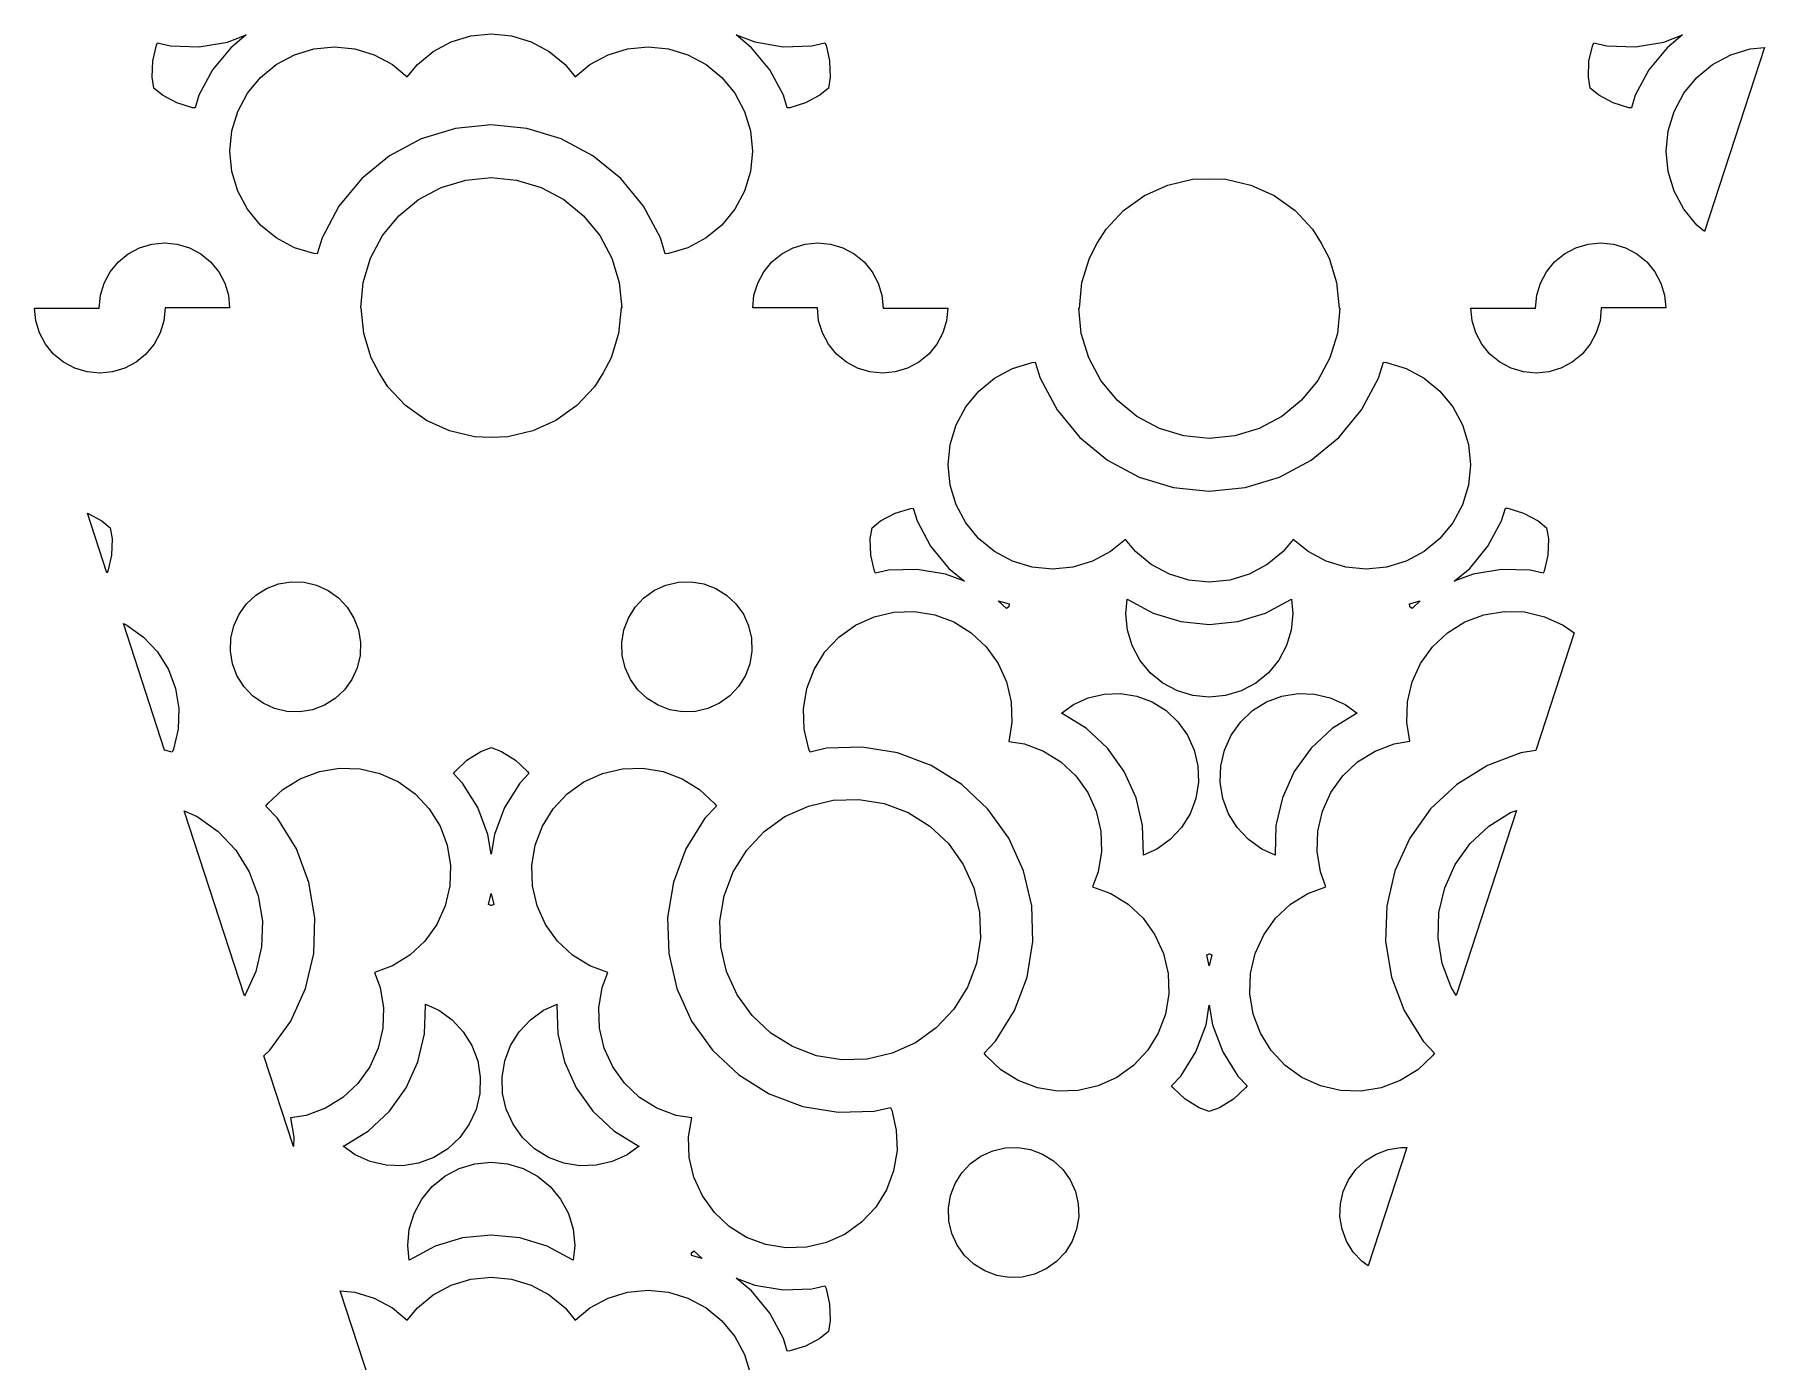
# Model space of a CAD drawing. Header units: metres. Extents: x 20 to 1108, y 20 to 485.
# Drawn here: x 73.42 to 119.19, y 332.31 to 367.44 of the extents above; entities that cross this region are included whole.
import ezdxf

# ---------------------------------------------------------------- set-up
doc = ezdxf.new("R2010")
doc.units = ezdxf.units.M

msp = doc.modelspace()

# ---------------------------------------------------------------- linework, layer by layer
for p, q in [((76.5439, 366.738), (76.6426, 367.158)), ((76.6426, 367.158), (76.6699, 367.221)), ((76.6699, 367.221), (77.0137, 367.141)), ((77.0137, 367.141), (77.7734, 367.115)), ((77.7734, 367.115), (78.5225, 367.239)), ((78.6094, 367.089), (78.1279, 366.501)), ((78.5225, 367.239), (79.0205, 367.427)), ((79.0205, 367.427), (78.6094, 367.089)), ((80.2939, 366.901), (80.8115, 367.057)), ((80.8115, 367.057), (81.3506, 367.111)), ((81.3506, 367.111), (81.8896, 367.058)), ((81.8896, 367.058), (82.4082, 366.901)), ((83.9658, 366.99), (84.4434, 367.245)), ((84.4434, 367.245), (84.9609, 367.402)), ((84.9609, 367.402), (85.5, 367.455)), ((85.5, 367.455), (86.0391, 367.402)), ((86.0391, 367.402), (86.5566, 367.245)), ((86.5566, 367.245), (87.0352, 366.99)), ((88.5918, 366.901), (89.1104, 367.057)), ((89.1104, 367.057), (89.6494, 367.111)), ((89.6494, 367.111), (90.1895, 367.058)), ((90.1895, 367.058), (90.7061, 366.901)), ((92.3916, 367.089), (91.9785, 367.428)), ((91.9785, 367.428), (92.4775, 367.24)), ((92.873, 366.501), (92.3916, 367.089)), ((92.4775, 367.24), (93.2275, 367.115)), ((93.2275, 367.115), (93.9873, 367.141)), ((93.9873, 367.141), (94.3301, 367.221)), ((94.3301, 367.221), (94.3584, 367.158)), ((94.3584, 367.158), (94.4551, 366.739)), ((114.544, 366.738), (114.643, 367.158)), ((114.643, 367.158), (114.67, 367.221)), ((114.67, 367.221), (115.014, 367.141)), ((115.014, 367.141), (115.773, 367.115)), ((115.773, 367.115), (116.522, 367.239)), ((116.609, 367.089), (116.128, 366.501)), ((116.522, 367.239), (117.021, 367.427)), ((117.021, 367.427), (116.609, 367.089)), ((119.186, 367.094), (117.604, 362.226)), ((118.294, 366.901), (118.812, 367.057)), ((118.812, 367.057), (119.186, 367.094)), ((76.5303, 366.305), (76.5439, 366.738)), ((79.3975, 366.302), (79.8154, 366.645)), ((79.8154, 366.645), (80.2939, 366.901)), ((82.4082, 366.901), (82.8857, 366.645)), ((82.8857, 366.645), (83.2803, 366.321)), ((83.2803, 366.321), (83.5469, 366.647)), ((83.5469, 366.647), (83.9658, 366.99)), ((87.0352, 366.99), (87.4541, 366.647)), ((87.4541, 366.647), (87.7207, 366.321)), ((87.7207, 366.321), (88.1143, 366.645)), ((88.1143, 366.645), (88.5918, 366.901)), ((90.7061, 366.901), (91.1855, 366.645)), ((91.1855, 366.645), (91.6035, 366.301)), ((94.4551, 366.739), (94.4707, 366.305)), ((114.53, 366.305), (114.544, 366.738)), ((117.397, 366.302), (117.815, 366.645)), ((117.815, 366.645), (118.294, 366.901)), ((76.5771, 366.017), (76.5303, 366.305)), ((78.1279, 366.501), (77.7695, 365.831)), ((79.0547, 365.884), (79.3975, 366.302)), ((91.6035, 366.301), (91.9463, 365.883)), ((93.2305, 365.831), (92.873, 366.501)), ((94.4707, 366.305), (94.4229, 366.017)), ((114.577, 366.017), (114.53, 366.305)), ((116.128, 366.501), (115.77, 365.831)), ((117.055, 365.884), (117.397, 366.302)), ((76.8027, 365.831), (76.5771, 366.017)), ((77.1865, 365.626), (76.8027, 365.831)), ((77.7695, 365.831), (77.667, 365.494)), ((78.7979, 365.404), (79.0547, 365.884)), ((91.9463, 365.883), (92.2021, 365.404)), ((93.334, 365.494), (93.2305, 365.831)), ((94.1973, 365.831), (93.8145, 365.626)), ((94.4229, 366.017), (94.1973, 365.831)), ((114.803, 365.831), (114.577, 366.017)), ((115.187, 365.626), (114.803, 365.831)), ((115.77, 365.831), (115.667, 365.494)), ((116.798, 365.404), (117.055, 365.884)), ((77.5996, 365.5), (77.1865, 365.626)), ((77.667, 365.494), (77.5996, 365.5)), ((78.6406, 364.888), (78.7979, 365.404)), ((92.2021, 365.404), (92.3584, 364.888)), ((93.4004, 365.501), (93.334, 365.494)), ((93.8145, 365.626), (93.4004, 365.501)), ((115.6, 365.5), (115.187, 365.626)), ((115.667, 365.494), (115.6, 365.5)), ((116.641, 364.888), (116.798, 365.404)), ((78.5889, 364.349), (78.6406, 364.888)), ((84.5557, 364.949), (83.6455, 364.675)), ((85.5, 365.043), (84.5557, 364.949)), ((86.4443, 364.949), (85.5, 365.043)), ((87.3545, 364.675), (86.4443, 364.949)), ((92.3584, 364.888), (92.4121, 364.348)), ((116.589, 364.349), (116.641, 364.888)), ((78.6416, 363.809), (78.5889, 364.349)), ((83.6455, 364.675), (82.8086, 364.227)), ((88.1924, 364.227), (87.3545, 364.675)), ((92.4121, 364.348), (92.3594, 363.809)), ((116.642, 363.809), (116.589, 364.349)), ((82.8086, 364.227), (82.0742, 363.624)), ((88.9258, 363.624), (88.1924, 364.227)), ((78.7979, 363.29), (78.6416, 363.809)), ((82.0742, 363.624), (81.4727, 362.891)), ((83.5811, 363.069), (84.1787, 363.39)), ((84.1787, 363.39), (84.8271, 363.585)), ((84.8271, 363.585), (85.5, 363.652)), ((85.5, 363.652), (86.1738, 363.585)), ((86.1738, 363.585), (86.8213, 363.39)), ((86.8213, 363.39), (87.4189, 363.069)), ((89.5283, 362.891), (88.9258, 363.624)), ((92.3594, 363.809), (92.2021, 363.29)), ((102.785, 363.176), (103.399, 363.453)), ((103.399, 363.453), (104.058, 363.607)), ((104.058, 363.607), (104.5, 363.621)), ((104.5, 363.621), (104.941, 363.608)), ((104.941, 363.608), (105.6, 363.453)), ((105.6, 363.453), (106.215, 363.176)), ((116.798, 363.29), (116.642, 363.809)), ((79.0537, 362.814), (78.7979, 363.29)), ((83.0586, 362.642), (83.5811, 363.069)), ((87.4189, 363.069), (87.9424, 362.641)), ((92.2021, 363.29), (91.9463, 362.814)), ((102.231, 362.779), (102.785, 363.176)), ((106.215, 363.176), (106.769, 362.778)), ((117.054, 362.814), (116.798, 363.29)), ((79.3975, 362.395), (79.0537, 362.814)), ((81.4727, 362.891), (81.0244, 362.053)), ((82.6289, 362.117), (83.0586, 362.642)), ((87.9424, 362.641), (88.3721, 362.116)), ((89.9766, 362.053), (89.5283, 362.891)), ((91.9463, 362.814), (91.6035, 362.395)), ((101.769, 362.285), (102.231, 362.779)), ((106.769, 362.778), (107.231, 362.284)), ((117.397, 362.395), (117.054, 362.814)), ((79.8154, 362.052), (79.3975, 362.395)), ((80.2939, 361.795), (79.8154, 362.052)), ((81.0244, 362.053), (80.8965, 361.63)), ((82.3096, 361.52), (82.6289, 362.117)), ((88.3721, 362.116), (88.6914, 361.52)), ((90.1035, 361.63), (89.9766, 362.053)), ((91.1855, 362.052), (90.7061, 361.795)), ((91.6035, 362.395), (91.1855, 362.052)), ((101.537, 361.913), (101.769, 362.285)), ((107.231, 362.284), (107.462, 361.913)), ((117.604, 362.226), (117.397, 362.395)), ((75.6357, 361.418), (75.8965, 361.633)), ((75.8965, 361.633), (76.1963, 361.791)), ((76.1963, 361.791), (76.5186, 361.89)), ((76.5186, 361.89), (76.8555, 361.922)), ((76.8555, 361.922), (77.1924, 361.891)), ((77.1924, 361.891), (77.5146, 361.791)), ((77.5146, 361.791), (77.8145, 361.633)), ((77.8145, 361.633), (78.0762, 361.417)), ((80.8115, 361.639), (80.2939, 361.795)), ((80.8965, 361.63), (80.8115, 361.639)), ((90.1895, 361.639), (90.1035, 361.63)), ((90.7061, 361.795), (90.1895, 361.639)), ((92.9258, 361.418), (93.1865, 361.633)), ((93.1865, 361.633), (93.4854, 361.791)), ((93.4854, 361.791), (93.8086, 361.89)), ((93.8086, 361.89), (94.1455, 361.922)), ((94.1455, 361.922), (94.4814, 361.891)), ((94.4814, 361.891), (94.8047, 361.791)), ((94.8047, 361.791), (95.1035, 361.633)), ((95.1035, 361.633), (95.3643, 361.417)), ((101.327, 361.52), (101.537, 361.913)), ((107.462, 361.913), (107.673, 361.52)), ((113.636, 361.418), (113.896, 361.633)), ((113.896, 361.633), (114.196, 361.791)), ((114.196, 361.791), (114.519, 361.89)), ((114.519, 361.89), (114.855, 361.922)), ((114.855, 361.922), (115.192, 361.891)), ((115.192, 361.891), (115.515, 361.791)), ((115.515, 361.791), (115.814, 361.633)), ((115.814, 361.633), (116.076, 361.417)), ((75.2617, 360.858), (75.4209, 361.157)), ((75.4209, 361.157), (75.6357, 361.418)), ((78.0762, 361.417), (78.29, 361.156)), ((78.29, 361.156), (78.4502, 360.858)), ((82.1123, 360.872), (82.3096, 361.52)), ((88.6914, 361.52), (88.8877, 360.872)), ((92.5508, 360.858), (92.7109, 361.157)), ((92.7109, 361.157), (92.9258, 361.418)), ((95.3643, 361.417), (95.5791, 361.156)), ((95.5791, 361.156), (95.7383, 360.858)), ((101.131, 360.872), (101.327, 361.52)), ((107.673, 361.52), (107.869, 360.872)), ((113.262, 360.858), (113.421, 361.157)), ((113.421, 361.157), (113.636, 361.418)), ((116.076, 361.417), (116.29, 361.156)), ((116.29, 361.156), (116.45, 360.858)), ((75.1631, 360.534), (75.2617, 360.858)), ((78.4502, 360.858), (78.5469, 360.534)), ((82.0469, 360.201), (82.1123, 360.872)), ((88.8877, 360.872), (88.9541, 360.201)), ((92.4531, 360.534), (92.5508, 360.858)), ((95.7383, 360.858), (95.8359, 360.534)), ((101.063, 360.194), (101.131, 360.872)), ((107.869, 360.872), (107.937, 360.194)), ((113.163, 360.534), (113.262, 360.858)), ((116.45, 360.858), (116.547, 360.534)), ((73.4531, 359.861), (73.4199, 360.194)), ((73.4199, 360.194), (75.1299, 360.194)), ((75.1299, 360.194), (75.1631, 360.534)), ((76.8701, 360.201), (76.8369, 359.861)), ((78.5801, 360.201), (76.8701, 360.201)), ((78.5469, 360.534), (78.5801, 360.201)), ((82.0635, 360.201), (82.0469, 360.201)), ((82.1309, 359.524), (82.0635, 360.201)), ((88.9365, 360.201), (88.8691, 359.524)), ((88.9541, 360.201), (88.9365, 360.201)), ((92.4199, 360.201), (92.4531, 360.534)), ((94.1299, 360.201), (92.4199, 360.201)), ((94.1641, 359.861), (94.1299, 360.201)), ((95.8359, 360.534), (95.8701, 360.194)), ((95.8701, 360.194), (97.5801, 360.194)), ((97.5801, 360.194), (97.5469, 359.861)), ((101.112, 359.524), (101.046, 360.194)), ((101.046, 360.194), (101.063, 360.194)), ((107.953, 360.194), (107.888, 359.524)), ((107.937, 360.194), (107.953, 360.194)), ((111.453, 359.861), (111.42, 360.194)), ((111.42, 360.194), (113.13, 360.194)), ((113.13, 360.194), (113.163, 360.534)), ((114.87, 360.201), (114.837, 359.861)), ((116.58, 360.201), (114.87, 360.201)), ((116.547, 360.534), (116.58, 360.201)), ((73.5498, 359.538), (73.4531, 359.861)), ((76.8369, 359.861), (76.7383, 359.538)), ((94.2617, 359.538), (94.1641, 359.861)), ((97.5469, 359.861), (97.4492, 359.538)), ((111.55, 359.538), (111.453, 359.861)), ((114.837, 359.861), (114.738, 359.538)), ((73.71, 359.239), (73.5498, 359.538)), ((76.7383, 359.538), (76.5791, 359.239)), ((82.3271, 358.876), (82.1309, 359.524)), ((88.8691, 359.524), (88.6729, 358.876)), ((94.4209, 359.239), (94.2617, 359.538)), ((97.4492, 359.538), (97.29, 359.239)), ((101.309, 358.876), (101.112, 359.524)), ((107.888, 359.524), (107.69, 358.876)), ((111.71, 359.239), (111.55, 359.538)), ((114.738, 359.538), (114.579, 359.239)), ((73.9238, 358.979), (73.71, 359.239)), ((74.1855, 358.764), (73.9238, 358.979)), ((76.3643, 358.979), (76.1035, 358.764)), ((76.5791, 359.239), (76.3643, 358.979)), ((82.5381, 358.483), (82.3271, 358.876)), ((88.6729, 358.876), (88.4629, 358.483)), ((94.6357, 358.979), (94.4209, 359.239)), ((94.8965, 358.764), (94.6357, 358.979)), ((97.0752, 358.979), (96.8135, 358.764)), ((97.29, 359.239), (97.0752, 358.979)), ((101.628, 358.279), (101.309, 358.876)), ((107.69, 358.876), (107.372, 358.279)), ((111.924, 358.979), (111.71, 359.239)), ((112.186, 358.764), (111.924, 358.979)), ((114.364, 358.979), (114.104, 358.764)), ((114.579, 359.239), (114.364, 358.979)), ((74.4854, 358.605), (74.1855, 358.764)), ((74.8076, 358.505), (74.4854, 358.605)), ((75.1445, 358.473), (74.8076, 358.505)), ((75.4814, 358.506), (75.1445, 358.473)), ((75.8037, 358.605), (75.4814, 358.506)), ((76.1035, 358.764), (75.8037, 358.605)), ((82.7686, 358.111), (82.5381, 358.483)), ((88.4629, 358.483), (88.2314, 358.111)), ((95.1953, 358.605), (94.8965, 358.764)), ((95.5186, 358.505), (95.1953, 358.605)), ((95.8545, 358.473), (95.5186, 358.505)), ((96.1914, 358.506), (95.8545, 358.473)), ((96.5146, 358.605), (96.1914, 358.506)), ((96.8135, 358.764), (96.5146, 358.605)), ((98.8145, 358.345), (99.2939, 358.601)), ((99.2939, 358.601), (99.8105, 358.758)), ((99.8105, 358.758), (99.8965, 358.766)), ((99.8965, 358.766), (100.023, 358.344)), ((108.976, 358.344), (109.104, 358.766)), ((109.104, 358.766), (109.188, 358.758)), ((109.188, 358.758), (109.706, 358.601)), ((109.706, 358.601), (110.185, 358.345)), ((112.485, 358.605), (112.186, 358.764)), ((112.808, 358.505), (112.485, 358.605)), ((113.145, 358.473), (112.808, 358.505)), ((113.481, 358.506), (113.145, 358.473)), ((113.804, 358.605), (113.481, 358.506)), ((114.104, 358.764), (113.804, 358.605)), ((83.2314, 357.617), (82.7686, 358.111)), ((88.2314, 358.111), (87.7686, 357.617)), ((98.0537, 357.583), (98.3975, 358.001)), ((98.3975, 358.001), (98.8145, 358.345)), ((100.023, 358.344), (100.472, 357.505)), ((102.058, 357.755), (101.628, 358.279)), ((107.372, 358.279), (106.942, 357.755)), ((108.527, 357.505), (108.976, 358.344)), ((110.185, 358.345), (110.603, 358)), ((110.603, 358), (110.946, 357.582)), ((83.7852, 357.221), (83.2314, 357.617)), ((87.7686, 357.617), (87.2148, 357.22)), ((97.7979, 357.106), (98.0537, 357.583)), ((100.472, 357.505), (101.074, 356.772)), ((102.581, 357.326), (102.058, 357.755)), ((106.942, 357.755), (106.419, 357.326)), ((107.926, 356.772), (108.527, 357.505)), ((110.946, 357.582), (111.202, 357.106)), ((84.4004, 356.943), (83.7852, 357.221)), ((87.2148, 357.22), (86.6006, 356.943)), ((97.6406, 356.587), (97.7979, 357.106)), ((103.179, 357.006), (102.581, 357.326)), ((103.826, 356.811), (103.179, 357.006)), ((105.821, 357.006), (105.173, 356.811)), ((106.419, 357.326), (105.821, 357.006)), ((111.202, 357.106), (111.358, 356.587)), ((85.0586, 356.788), (84.4004, 356.943)), ((85.5, 356.775), (85.0586, 356.788)), ((85.9424, 356.789), (85.5, 356.775)), ((86.6006, 356.943), (85.9424, 356.789)), ((97.5879, 356.049), (97.6406, 356.587)), ((101.074, 356.772), (101.808, 356.169)), ((104.5, 356.743), (103.826, 356.811)), ((105.173, 356.811), (104.5, 356.743)), ((107.191, 356.169), (107.926, 356.772)), ((111.358, 356.587), (111.411, 356.047)), ((101.808, 356.169), (102.646, 355.722)), ((106.354, 355.722), (107.191, 356.169)), ((97.6416, 355.509), (97.5879, 356.049)), ((102.646, 355.722), (103.556, 355.446)), ((105.444, 355.446), (106.354, 355.722)), ((111.411, 356.047), (111.359, 355.509)), ((97.7979, 354.991), (97.6416, 355.509)), ((103.556, 355.446), (104.5, 355.353)), ((104.5, 355.353), (105.444, 355.446)), ((111.359, 355.509), (111.202, 354.991)), ((74.8203, 354.767), (75.1973, 354.565)), ((75.334, 353.186), (74.8203, 354.767)), ((95.8027, 354.565), (96.1855, 354.77)), ((96.1855, 354.77), (96.5996, 354.895)), ((96.5996, 354.895), (96.666, 354.902)), ((96.666, 354.902), (96.7695, 354.565)), ((98.0537, 354.514), (97.7979, 354.991)), ((111.202, 354.991), (110.946, 354.514)), ((112.23, 354.565), (112.333, 354.902)), ((112.333, 354.902), (112.4, 354.896)), ((112.4, 354.896), (112.813, 354.77)), ((112.813, 354.77), (113.197, 354.565)), ((75.1973, 354.565), (75.4229, 354.379)), ((75.4229, 354.379), (75.4697, 354.092)), ((95.5293, 354.092), (95.5771, 354.379)), ((95.5771, 354.379), (95.8027, 354.565)), ((96.7695, 354.565), (97.127, 353.895)), ((98.3965, 354.096), (98.0537, 354.514)), ((110.946, 354.514), (110.603, 354.096)), ((111.872, 353.895), (112.23, 354.565)), ((113.197, 354.565), (113.423, 354.379)), ((113.423, 354.379), (113.47, 354.092)), ((75.4697, 354.092), (75.4561, 353.657)), ((95.5449, 353.656), (95.5293, 354.092)), ((97.127, 353.895), (97.6084, 353.307)), ((98.8145, 353.751), (98.3965, 354.096)), ((102.279, 354.074), (101.886, 353.751)), ((102.546, 353.749), (102.279, 354.074)), ((106.72, 354.074), (106.453, 353.749)), ((107.114, 353.751), (106.72, 354.074)), ((110.603, 354.096), (110.185, 353.751)), ((111.391, 353.307), (111.872, 353.895)), ((113.47, 354.092), (113.456, 353.657)), ((75.4561, 353.657), (75.3574, 353.237)), ((95.6416, 353.237), (95.5449, 353.656)), ((99.2939, 353.495), (98.8145, 353.751)), ((99.8105, 353.338), (99.2939, 353.495)), ((100.351, 353.285), (99.8105, 353.338)), ((100.89, 353.339), (100.351, 353.285)), ((101.408, 353.495), (100.89, 353.339)), ((101.886, 353.751), (101.408, 353.495)), ((102.965, 353.405), (102.546, 353.749)), ((103.443, 353.151), (102.965, 353.405)), ((106.034, 353.405), (105.557, 353.151)), ((106.453, 353.749), (106.034, 353.405)), ((107.592, 353.495), (107.114, 353.751)), ((108.11, 353.338), (107.592, 353.495)), ((108.649, 353.285), (108.11, 353.338)), ((109.188, 353.339), (108.649, 353.285)), ((109.706, 353.495), (109.188, 353.339)), ((110.185, 353.751), (109.706, 353.495)), ((113.456, 353.657), (113.357, 353.237)), ((75.3574, 353.237), (75.334, 353.186)), ((79.5586, 352.777), (79.875, 352.897)), ((79.875, 352.897), (80.208, 352.951)), ((80.208, 352.951), (80.5479, 352.941)), ((80.5479, 352.941), (80.876, 352.863)), ((80.876, 352.863), (81.1826, 352.725)), ((89.8184, 352.726), (90.124, 352.863)), ((90.124, 352.863), (90.4521, 352.941)), ((90.4521, 352.941), (90.792, 352.951)), ((90.792, 352.951), (91.125, 352.897)), ((91.125, 352.897), (91.4414, 352.777)), ((95.6699, 353.176), (95.6416, 353.237)), ((96.0127, 353.255), (95.6699, 353.176)), ((96.7725, 353.279), (96.0127, 353.255)), ((97.5225, 353.155), (96.7725, 353.279)), ((98.0215, 352.969), (97.5225, 353.155)), ((97.6084, 353.307), (98.0215, 352.969)), ((103.961, 352.992), (103.443, 353.151)), ((104.5, 352.941), (103.961, 352.992)), ((105.039, 352.993), (104.5, 352.941)), ((105.557, 353.151), (105.039, 352.993)), ((110.979, 352.97), (111.391, 353.307)), ((111.478, 353.156), (110.979, 352.97)), ((112.227, 353.28), (111.478, 353.156)), ((112.986, 353.255), (112.227, 353.28)), ((113.33, 353.176), (112.986, 353.255)), ((113.357, 353.237), (113.33, 353.176)), ((79.0254, 352.367), (79.2715, 352.599)), ((79.2715, 352.599), (79.5586, 352.777)), ((81.1826, 352.725), (81.46, 352.527)), ((81.46, 352.527), (81.6914, 352.279)), ((89.3096, 352.28), (89.541, 352.527)), ((89.541, 352.527), (89.8184, 352.726)), ((91.4414, 352.777), (91.7295, 352.598)), ((91.7295, 352.598), (91.9766, 352.366)), ((98.917, 352.451), (99.2031, 352.364)), ((99.1367, 352.246), (98.917, 352.451)), ((102.291, 352.107), (102.329, 352.493)), ((102.329, 352.493), (102.346, 352.48)), ((102.346, 352.48), (103.017, 352.12)), ((105.983, 352.12), (106.653, 352.48)), ((106.653, 352.48), (106.67, 352.493)), ((106.67, 352.493), (106.709, 352.106)), ((109.796, 352.364), (110.081, 352.45)), ((110.081, 352.45), (109.863, 352.246)), ((78.6885, 351.784), (78.8281, 352.094)), ((78.8281, 352.094), (79.0254, 352.367)), ((81.6914, 352.279), (81.8701, 351.992)), ((81.8701, 351.992), (81.9893, 351.676)), ((89.0107, 351.677), (89.1299, 351.992)), ((89.1299, 351.992), (89.3096, 352.28)), ((91.9766, 352.366), (92.1719, 352.093)), ((92.1719, 352.093), (92.3115, 351.784)), ((95.1377, 351.804), (95.6318, 352.027)), ((95.6318, 352.027), (96.1572, 352.15)), ((96.1572, 352.15), (96.7002, 352.168)), ((96.7002, 352.168), (97.2334, 352.079)), ((97.2334, 352.079), (97.7412, 351.89)), ((99.1943, 352.289), (99.1367, 352.246)), ((99.1973, 352.297), (99.1943, 352.289)), ((99.2031, 352.364), (99.1973, 352.297)), ((102.334, 351.675), (102.291, 352.107)), ((103.017, 352.12), (103.744, 351.901)), ((105.256, 351.901), (105.983, 352.12)), ((106.709, 352.106), (106.666, 351.675)), ((109.803, 352.297), (109.796, 352.364)), ((109.805, 352.29), (109.803, 352.297)), ((109.863, 352.246), (109.805, 352.29)), ((111.259, 351.891), (111.766, 352.08)), ((111.766, 352.08), (112.299, 352.168)), ((112.299, 352.168), (112.842, 352.152)), ((112.842, 352.152), (113.368, 352.028)), ((113.368, 352.028), (113.862, 351.805)), ((76.8584, 348.494), (75.7686, 351.847)), ((75.7686, 351.847), (75.8623, 351.805)), ((75.8623, 351.805), (76.3027, 351.488)), ((76.3027, 351.488), (76.6729, 351.094)), ((78.6113, 351.456), (78.6885, 351.784)), ((81.9893, 351.676), (82.0439, 351.343)), ((88.9561, 351.343), (89.0107, 351.677)), ((92.3115, 351.784), (92.3877, 351.455)), ((94.3281, 351.094), (94.6982, 351.488)), ((94.6982, 351.488), (95.1377, 351.804)), ((97.7412, 351.89), (98.2021, 351.603)), ((98.2021, 351.603), (98.5957, 351.233)), ((102.458, 351.261), (102.334, 351.675)), ((103.744, 351.901), (104.5, 351.825)), ((104.5, 351.825), (105.256, 351.901)), ((106.666, 351.675), (106.541, 351.261)), ((110.404, 351.234), (110.798, 351.604)), ((110.798, 351.604), (111.259, 351.891)), ((114.15, 351.598), (113.14, 348.488)), ((113.862, 351.805), (114.15, 351.598)), ((76.6729, 351.094), (76.959, 350.634)), ((78.6006, 351.117), (78.6113, 351.456)), ((78.6553, 350.783), (78.6006, 351.117)), ((82.0439, 351.343), (82.0332, 351.003)), ((88.9678, 351.004), (88.9561, 351.343)), ((92.4004, 351.116), (92.3447, 350.783)), ((92.3877, 351.455), (92.4004, 351.116)), ((94.042, 350.634), (94.3281, 351.094)), ((98.5957, 351.233), (98.9111, 350.793)), ((102.662, 350.878), (102.458, 351.261)), ((106.541, 351.261), (106.337, 350.878)), ((110.089, 350.793), (110.404, 351.234)), ((76.959, 350.634), (77.1484, 350.126)), ((78.7744, 350.468), (78.6553, 350.783)), ((81.957, 350.676), (81.8174, 350.366)), ((82.0332, 351.003), (81.957, 350.676)), ((89.0439, 350.676), (88.9678, 351.004)), ((89.1836, 350.367), (89.0439, 350.676)), ((92.3447, 350.783), (92.2256, 350.467)), ((93.8516, 350.126), (94.042, 350.634)), ((98.9111, 350.793), (99.1348, 350.3)), ((102.938, 350.543), (102.662, 350.878)), ((106.337, 350.878), (106.062, 350.543)), ((109.864, 350.3), (110.089, 350.793)), ((77.1484, 350.126), (77.2373, 349.594)), ((78.9531, 350.18), (78.7744, 350.468)), ((79.1846, 349.934), (78.9531, 350.18)), ((81.8174, 350.366), (81.6201, 350.093)), ((89.3799, 350.093), (89.1836, 350.367)), ((92.0469, 350.18), (91.8164, 349.933)), ((92.2256, 350.467), (92.0469, 350.18)), ((93.7627, 349.593), (93.8516, 350.126)), ((99.1348, 350.3), (99.2578, 349.772)), ((103.271, 350.27), (102.938, 350.543)), ((103.654, 350.065), (103.271, 350.27)), ((105.728, 350.27), (105.345, 350.065)), ((106.062, 350.543), (105.728, 350.27)), ((109.741, 349.773), (109.864, 350.3)), ((79.4629, 349.735), (79.1846, 349.934)), ((79.7686, 349.596), (79.4629, 349.735)), ((81.0859, 349.683), (80.7695, 349.563)), ((81.373, 349.861), (81.0859, 349.683)), ((81.6201, 350.093), (81.373, 349.861)), ((89.627, 349.861), (89.3799, 350.093)), ((89.9141, 349.683), (89.627, 349.861)), ((90.2305, 349.564), (89.9141, 349.683)), ((91.541, 349.736), (91.2314, 349.597)), ((91.8164, 349.933), (91.541, 349.736)), ((99.2578, 349.772), (99.2764, 349.231)), ((100.587, 349.476), (100.903, 349.701)), ((100.903, 349.701), (101.298, 349.88)), ((101.298, 349.88), (101.719, 349.979)), ((101.719, 349.979), (102.152, 349.994)), ((102.152, 349.994), (102.58, 349.924)), ((102.58, 349.924), (102.985, 349.771)), ((102.985, 349.771), (103.354, 349.541)), ((104.068, 349.939), (103.654, 350.065)), ((104.5, 349.898), (104.068, 349.939)), ((104.931, 349.94), (104.5, 349.898)), ((105.345, 350.065), (104.931, 349.94)), ((105.646, 349.541), (106.015, 349.771)), ((106.015, 349.771), (106.42, 349.924)), ((106.42, 349.924), (106.848, 349.994)), ((106.848, 349.994), (107.281, 349.981)), ((107.281, 349.981), (107.701, 349.88)), ((107.701, 349.88), (108.097, 349.702)), ((108.097, 349.702), (108.413, 349.477)), ((109.725, 349.231), (109.741, 349.773)), ((77.2373, 349.594), (77.2197, 349.051)), ((80.0967, 349.519), (79.7686, 349.596)), ((80.4355, 349.509), (80.0967, 349.519)), ((80.7695, 349.563), (80.4355, 349.509)), ((90.5645, 349.508), (90.2305, 349.564)), ((90.9033, 349.52), (90.5645, 349.508)), ((91.2314, 349.597), (90.9033, 349.52)), ((93.7812, 349.051), (93.7627, 349.593)), ((99.2764, 349.231), (99.1924, 348.728)), ((100.608, 349.468), (100.587, 349.476)), ((101.254, 349.066), (100.608, 349.468)), ((103.354, 349.541), (103.669, 349.245)), ((103.669, 349.245), (103.921, 348.895)), ((105.079, 348.895), (105.331, 349.246)), ((105.331, 349.246), (105.646, 349.541)), ((108.392, 349.469), (107.746, 349.067)), ((108.413, 349.477), (108.392, 349.469)), ((109.808, 348.729), (109.725, 349.231)), ((77.2197, 349.051), (77.0967, 348.525)), ((93.9033, 348.525), (93.7812, 349.051)), ((101.808, 348.546), (101.254, 349.066)), ((103.921, 348.895), (104.1, 348.498)), ((104.9, 348.499), (105.079, 348.895)), ((107.746, 349.067), (107.191, 348.546)), ((77.0615, 348.446), (76.8584, 348.494)), ((77.0967, 348.525), (77.0615, 348.446)), ((84.8584, 348.229), (85.2266, 348.458)), ((85.2266, 348.458), (85.501, 348.561)), ((85.501, 348.561), (85.7734, 348.458)), ((85.7734, 348.458), (86.1426, 348.23)), ((93.9385, 348.445), (93.9033, 348.525)), ((94.3682, 348.546), (93.9385, 348.445)), ((95.3174, 348.577), (94.3682, 348.546)), ((96.2539, 348.422), (95.3174, 348.577)), ((97.1436, 348.088), (96.2539, 348.422)), ((99.1924, 348.728), (99.6074, 348.659)), ((99.6074, 348.659), (100.115, 348.468)), ((100.115, 348.468), (100.575, 348.183)), ((102.25, 347.93), (101.808, 348.546)), ((104.1, 348.498), (104.198, 348.077)), ((104.802, 348.078), (104.9, 348.499)), ((107.191, 348.546), (106.749, 347.93)), ((108.424, 348.183), (108.885, 348.469)), ((108.885, 348.469), (109.393, 348.659)), ((109.393, 348.659), (109.808, 348.729)), ((112.745, 348.424), (111.856, 348.088)), ((113.14, 348.488), (112.745, 348.424)), ((80.4473, 347.739), (80.9541, 347.93)), ((80.9541, 347.93), (81.4873, 348.018)), ((81.4873, 348.018), (82.0293, 348.001)), ((82.0293, 348.001), (82.5566, 347.877)), ((82.5566, 347.877), (83.0498, 347.653)), ((84.5029, 347.878), (84.543, 347.934)), ((84.7441, 347.62), (84.5029, 347.878)), ((84.543, 347.934), (84.8584, 348.229)), ((86.1426, 348.23), (86.458, 347.934)), ((86.4971, 347.879), (86.2559, 347.621)), ((86.458, 347.934), (86.4971, 347.879)), ((87.9502, 347.654), (88.4443, 347.878)), ((88.4443, 347.878), (88.9707, 348)), ((88.9707, 348), (89.5127, 348.019)), ((89.5127, 348.019), (90.0459, 347.931)), ((90.0459, 347.931), (90.5537, 347.739)), ((97.9492, 347.587), (97.1436, 348.088)), ((100.575, 348.183), (100.971, 347.812)), ((102.563, 347.236), (102.25, 347.93)), ((104.198, 348.077), (104.212, 347.644)), ((104.788, 347.645), (104.802, 348.078)), ((106.749, 347.93), (106.437, 347.237)), ((108.03, 347.813), (108.424, 348.183)), ((111.856, 348.088), (111.051, 347.587)), ((79.5918, 347.083), (79.9863, 347.452)), ((79.9863, 347.452), (80.4473, 347.739)), ((83.0498, 347.653), (83.4902, 347.338)), ((85.1455, 346.977), (84.7441, 347.62)), ((86.2559, 347.621), (85.8545, 346.977)), ((87.5107, 347.339), (87.9502, 347.654)), ((90.5537, 347.739), (91.0146, 347.452)), ((91.0146, 347.452), (91.4082, 347.083)), ((98.6436, 346.937), (97.9492, 347.587)), ((100.971, 347.812), (101.285, 347.372)), ((101.285, 347.372), (101.509, 346.878)), ((104.212, 347.644), (104.143, 347.218)), ((104.857, 347.219), (104.788, 347.645)), ((107.491, 346.878), (107.714, 347.372)), ((107.714, 347.372), (108.03, 347.813)), ((111.051, 347.587), (110.356, 346.938)), ((79.542, 347.015), (79.5918, 347.083)), ((79.8447, 346.692), (79.542, 347.015)), ((83.4902, 347.338), (83.8604, 346.944)), ((83.8604, 346.944), (84.1465, 346.483)), ((85.4131, 346.266), (85.1455, 346.977)), ((85.8545, 346.977), (85.5869, 346.266)), ((86.8535, 346.484), (87.1406, 346.944)), ((87.1406, 346.944), (87.5107, 347.339)), ((91.458, 347.015), (91.1562, 346.693)), ((91.4082, 347.083), (91.458, 347.015)), ((93.2725, 346.735), (93.8916, 347.014)), ((93.8916, 347.014), (94.5488, 347.167)), ((94.5488, 347.167), (95.2266, 347.19)), ((95.2266, 347.19), (95.8945, 347.079)), ((95.8945, 347.079), (96.5283, 346.841)), ((99.1963, 346.165), (98.6436, 346.937)), ((102.736, 346.497), (102.563, 347.236)), ((104.143, 347.218), (103.989, 346.812)), ((105.011, 346.813), (104.857, 347.219)), ((106.437, 347.237), (106.263, 346.497)), ((110.356, 346.938), (109.803, 346.165)), ((77.3789, 346.893), (77.7246, 346.736)), ((78.9717, 341.988), (77.3789, 346.893)), ((77.7246, 346.736), (78.2783, 346.339)), ((80.3457, 345.886), (79.8447, 346.692)), ((84.1465, 346.483), (84.3369, 345.977)), ((86.6631, 345.978), (86.8535, 346.484)), ((91.1562, 346.693), (90.6543, 345.886)), ((92.7227, 346.341), (93.2725, 346.735)), ((96.5283, 346.841), (97.1035, 346.483)), ((97.1035, 346.483), (97.5977, 346.02)), ((101.509, 346.878), (101.632, 346.353)), ((102.762, 345.737), (102.736, 346.497)), ((103.989, 346.812), (103.761, 346.444)), ((105.239, 346.444), (105.011, 346.813)), ((106.263, 346.497), (106.238, 345.738)), ((107.367, 346.353), (107.491, 346.878)), ((112.623, 346.899), (111.033, 342.004)), ((111.403, 346.021), (111.896, 346.484)), ((111.896, 346.484), (112.472, 346.841)), ((112.472, 346.841), (112.623, 346.899)), ((78.2783, 346.339), (78.7402, 345.846)), ((85.5, 345.742), (85.4131, 346.266)), ((85.5869, 346.266), (85.5, 345.742)), ((92.2607, 345.847), (92.7227, 346.341)), ((97.5977, 346.02), (97.9912, 345.471)), ((99.5869, 345.301), (99.1963, 346.165)), ((101.632, 346.353), (101.649, 345.811)), ((103.465, 346.128), (103.112, 345.876)), ((103.761, 346.444), (103.465, 346.128)), ((105.535, 346.128), (105.239, 346.444)), ((105.887, 345.876), (105.535, 346.128)), ((107.351, 345.812), (107.367, 346.353)), ((109.803, 346.165), (109.412, 345.302)), ((111.008, 345.471), (111.403, 346.021)), ((78.7402, 345.846), (79.0977, 345.271)), ((80.6797, 344.996), (80.3457, 345.886)), ((84.3369, 345.977), (84.4258, 345.443)), ((86.5742, 345.443), (86.6631, 345.978)), ((90.6543, 345.886), (90.3203, 344.997)), ((91.9023, 345.271), (92.2607, 345.847)), ((101.649, 345.811), (101.562, 345.276)), ((103.112, 345.876), (102.758, 345.716)), ((102.758, 345.716), (102.762, 345.737)), ((106.242, 345.716), (105.887, 345.876)), ((106.238, 345.738), (106.242, 345.716)), ((107.438, 345.277), (107.351, 345.812)), ((79.0977, 345.271), (79.3369, 344.636)), ((84.4258, 345.443), (84.4082, 344.901)), ((86.5928, 344.901), (86.5742, 345.443)), ((91.6631, 344.637), (91.9023, 345.271)), ((97.9912, 345.471), (98.2705, 344.854)), ((99.8037, 344.375), (99.5869, 345.301)), ((101.562, 345.276), (101.413, 344.881)), ((107.587, 344.881), (107.438, 345.277)), ((109.412, 345.302), (109.195, 344.376)), ((110.729, 344.854), (111.008, 345.471)), ((79.3369, 344.636), (79.4463, 343.969)), ((80.835, 344.06), (80.6797, 344.996)), ((84.4082, 344.901), (84.2852, 344.374)), ((85.4326, 344.412), (85.5, 344.701)), ((85.5, 344.701), (85.5674, 344.413)), ((86.7148, 344.374), (86.5928, 344.901)), ((90.3203, 344.997), (90.165, 344.061)), ((91.5527, 343.969), (91.6631, 344.637)), ((98.2705, 344.854), (98.4238, 344.194)), ((101.413, 344.881), (101.891, 344.701)), ((101.891, 344.701), (102.351, 344.416)), ((106.648, 344.416), (107.109, 344.702)), ((107.109, 344.702), (107.587, 344.881)), ((110.575, 344.195), (110.729, 344.854)), ((84.2852, 344.374), (84.0615, 343.88)), ((85.499, 344.383), (85.4326, 344.412)), ((85.5068, 344.385), (85.499, 344.383)), ((85.5674, 344.413), (85.5068, 344.385)), ((86.9395, 343.88), (86.7148, 344.374)), ((98.4238, 344.194), (98.4473, 343.518)), ((99.835, 343.427), (99.8037, 344.375)), ((102.351, 344.416), (102.746, 344.045)), ((106.255, 344.046), (106.648, 344.416)), ((109.195, 344.376), (109.165, 343.428)), ((110.554, 343.519), (110.575, 344.195)), ((79.4463, 343.969), (79.4248, 343.291)), ((80.8047, 343.111), (80.835, 344.06)), ((84.0615, 343.88), (83.7461, 343.441)), ((87.2539, 343.442), (86.9395, 343.88)), ((90.165, 344.061), (90.1963, 343.111)), ((91.5762, 343.292), (91.5527, 343.969)), ((102.746, 344.045), (103.061, 343.607)), ((105.938, 343.607), (106.255, 344.046)), ((79.4248, 343.291), (79.2705, 342.634)), ((83.7461, 343.441), (83.3516, 343.07)), ((87.6494, 343.07), (87.2539, 343.442)), ((91.7295, 342.634), (91.5762, 343.292)), ((98.4473, 343.518), (98.3369, 342.851)), ((99.6797, 342.489), (99.835, 343.427)), ((103.061, 343.607), (103.285, 343.112)), ((105.715, 343.112), (105.938, 343.607)), ((109.165, 343.428), (109.32, 342.49)), ((110.663, 342.852), (110.554, 343.519)), ((80.5879, 342.186), (80.8047, 343.111)), ((83.3516, 343.07), (82.8906, 342.784)), ((88.1094, 342.784), (87.6494, 343.07)), ((90.1963, 343.111), (90.4131, 342.187)), ((98.3369, 342.851), (98.0977, 342.217)), ((103.285, 343.112), (103.407, 342.586)), ((104.433, 343.073), (104.493, 343.103)), ((104.5, 342.784), (104.433, 343.073)), ((104.493, 343.103), (104.501, 343.104)), ((104.567, 343.074), (104.5, 342.784)), ((104.501, 343.104), (104.567, 343.074)), ((105.592, 342.586), (105.715, 343.112)), ((110.902, 342.217), (110.663, 342.852)), ((79.2705, 342.634), (78.9922, 342.017)), ((82.8906, 342.784), (82.4131, 342.606)), ((82.4131, 342.606), (82.5615, 342.21)), ((88.5869, 342.606), (88.1094, 342.784)), ((88.4385, 342.211), (88.5869, 342.606)), ((92.0088, 342.017), (91.7295, 342.634)), ((99.3457, 341.601), (99.6797, 342.489)), ((103.407, 342.586), (103.426, 342.043)), ((105.574, 342.044), (105.592, 342.586)), ((109.32, 342.49), (109.654, 341.602)), ((78.9922, 342.017), (78.9717, 341.988)), ((80.1973, 341.32), (80.5879, 342.186)), ((82.5615, 342.21), (82.6494, 341.676)), ((88.3506, 341.677), (88.4385, 342.211)), ((90.4131, 342.187), (90.8037, 341.32)), ((92.4023, 341.468), (92.0088, 342.017)), ((98.0977, 342.217), (97.7402, 341.641)), ((103.426, 342.043), (103.337, 341.51)), ((105.663, 341.511), (105.574, 342.044)), ((111.033, 342.004), (110.902, 342.217)), ((82.6494, 341.676), (82.6328, 341.135)), ((83.7373, 340.989), (83.7617, 341.748)), ((83.7617, 341.748), (83.7578, 341.772)), ((83.7578, 341.772), (84.1133, 341.611)), ((84.1133, 341.611), (84.4648, 341.359)), ((86.5361, 341.36), (86.8877, 341.611)), ((86.8877, 341.611), (87.2422, 341.772)), ((87.2422, 341.772), (87.2383, 341.749)), ((87.2383, 341.749), (87.2637, 340.989)), ((88.3682, 341.135), (88.3506, 341.677)), ((92.8965, 341.004), (92.4023, 341.468)), ((97.7402, 341.641), (97.2773, 341.147)), ((98.8438, 340.794), (99.3457, 341.601)), ((103.337, 341.51), (103.146, 341.003)), ((104.413, 341.222), (104.5, 341.744)), ((104.5, 341.744), (104.587, 341.222)), ((105.854, 341.004), (105.663, 341.511)), ((109.654, 341.602), (110.155, 340.794)), ((79.6436, 340.55), (80.1973, 341.32)), ((82.6328, 341.135), (82.5088, 340.609)), ((83.5635, 340.249), (83.7373, 340.989)), ((84.4648, 341.359), (84.7607, 341.042)), ((84.7607, 341.042), (84.9893, 340.675)), ((86.0107, 340.675), (86.2402, 341.043)), ((86.2402, 341.043), (86.5361, 341.36)), ((87.2637, 340.989), (87.4365, 340.249)), ((88.4912, 340.609), (88.3682, 341.135)), ((90.8037, 341.32), (91.3564, 340.551)), ((93.4717, 340.647), (92.8965, 341.004)), ((97.2773, 341.147), (96.7275, 340.752)), ((103.146, 341.003), (102.86, 340.542)), ((104.146, 340.511), (104.413, 341.222)), ((104.587, 341.222), (104.854, 340.511)), ((106.14, 340.543), (105.854, 341.004)), ((79.4873, 340.403), (79.6436, 340.55)), ((82.5088, 340.609), (82.2861, 340.114)), ((84.9893, 340.675), (85.1426, 340.269)), ((85.8574, 340.27), (86.0107, 340.675)), ((88.7148, 340.114), (88.4912, 340.609)), ((91.3564, 340.551), (92.0508, 339.9)), ((94.1055, 340.407), (93.4717, 340.647)), ((96.7275, 340.752), (96.1084, 340.474)), ((98.542, 340.473), (98.8438, 340.794)), ((102.86, 340.542), (102.49, 340.148)), ((103.744, 339.865), (104.146, 340.511)), ((104.854, 340.511), (105.256, 339.866)), ((106.51, 340.149), (106.14, 340.543)), ((110.155, 340.794), (110.458, 340.473)), ((80.2676, 338), (79.4873, 340.403)), ((82.2861, 340.114), (81.9707, 339.675)), ((83.251, 339.558), (83.5635, 340.249)), ((85.1426, 340.269), (85.2119, 339.843)), ((85.7881, 339.843), (85.8574, 340.27)), ((87.4365, 340.249), (87.75, 339.558)), ((89.0293, 339.676), (88.7148, 340.114)), ((94.7734, 340.296), (94.1055, 340.407)), ((95.4512, 340.319), (94.7734, 340.296)), ((96.1084, 340.474), (95.4512, 340.319)), ((98.5918, 340.403), (98.542, 340.473)), ((98.9854, 340.034), (98.5918, 340.403)), ((102.49, 340.148), (102.05, 339.832)), ((106.95, 339.833), (106.51, 340.149)), ((110.408, 340.404), (110.014, 340.034)), ((110.458, 340.473), (110.408, 340.404)), ((81.9707, 339.675), (81.5762, 339.305)), ((85.2119, 339.843), (85.1982, 339.408)), ((85.8018, 339.409), (85.7881, 339.843)), ((89.4248, 339.305), (89.0293, 339.676)), ((92.0508, 339.9), (92.8564, 339.399)), ((99.4463, 339.747), (98.9854, 340.034)), ((99.9541, 339.557), (99.4463, 339.747)), ((101.556, 339.609), (101.029, 339.486)), ((102.05, 339.832), (101.556, 339.609)), ((103.503, 339.608), (103.744, 339.865)), ((103.542, 339.554), (103.503, 339.608)), ((105.256, 339.866), (105.497, 339.609)), ((105.497, 339.609), (105.458, 339.555)), ((107.443, 339.61), (106.95, 339.833)), ((107.971, 339.486), (107.443, 339.61)), ((109.553, 339.747), (109.046, 339.558)), ((110.014, 340.034), (109.553, 339.747)), ((81.5762, 339.305), (81.1152, 339.019)), ((82.8086, 338.941), (83.251, 339.558)), ((85.1982, 339.408), (85.0996, 338.987)), ((85.9004, 338.988), (85.8018, 339.409)), ((87.75, 339.558), (88.1924, 338.941)), ((89.8848, 339.019), (89.4248, 339.305)), ((92.8564, 339.399), (93.7461, 339.065)), ((100.487, 339.469), (99.9541, 339.557)), ((101.029, 339.486), (100.487, 339.469)), ((103.857, 339.258), (103.542, 339.554)), ((104.227, 339.028), (103.857, 339.258)), ((105.142, 339.259), (104.773, 339.028)), ((105.458, 339.555), (105.142, 339.259)), ((108.513, 339.47), (107.971, 339.486)), ((109.046, 339.558), (108.513, 339.47)), ((80.6074, 338.827), (80.1924, 338.759)), ((80.1924, 338.759), (80.2754, 338.255)), ((81.1152, 339.019), (80.6074, 338.827)), ((82.2539, 338.42), (82.8086, 338.941)), ((85.0996, 338.987), (84.9209, 338.593)), ((86.0791, 338.593), (85.9004, 338.988)), ((88.1924, 338.941), (88.7461, 338.421)), ((90.3926, 338.827), (89.8848, 339.019)), ((90.8076, 338.76), (90.3926, 338.827)), ((90.7236, 338.256), (90.8076, 338.76)), ((93.7461, 339.065), (94.6826, 338.909)), ((94.6826, 338.909), (95.6318, 338.941)), ((95.6318, 338.941), (96.0615, 339.04)), ((96.0615, 339.04), (96.0967, 338.962)), ((96.0967, 338.962), (96.2188, 338.437)), ((104.499, 338.927), (104.227, 339.028)), ((104.773, 339.028), (104.499, 338.927)), ((80.2754, 338.255), (80.2676, 338)), ((81.6084, 338.019), (82.2539, 338.42)), ((84.6699, 338.241), (84.3535, 337.945)), ((84.9209, 338.593), (84.6699, 338.241)), ((86.3311, 338.241), (86.0791, 338.593)), ((86.6465, 337.945), (86.3311, 338.241)), ((88.7461, 338.421), (89.3916, 338.02)), ((90.7422, 337.714), (90.7236, 338.256)), ((96.2188, 338.437), (96.2373, 337.895)), ((81.5869, 338.011), (81.6084, 338.019)), ((81.9033, 337.784), (81.5869, 338.011)), ((82.2988, 337.606), (81.9033, 337.784)), ((84.3535, 337.945), (83.9854, 337.717)), ((87.0146, 337.717), (86.6465, 337.945)), ((89.0967, 337.785), (88.7021, 337.607)), ((89.4131, 338.012), (89.0967, 337.785)), ((89.3916, 338.02), (89.4131, 338.012)), ((96.2373, 337.895), (96.1484, 337.361)), ((98.459, 337.75), (98.7686, 337.891)), ((98.7686, 337.891), (99.0967, 337.968)), ((99.0967, 337.968), (99.4355, 337.98)), ((99.4355, 337.98), (99.7695, 337.924)), ((99.7695, 337.924), (100.086, 337.805)), ((100.086, 337.805), (100.373, 337.625)), ((108.627, 337.625), (108.914, 337.805)), ((109.724, 337.974), (108.706, 334.842)), ((108.914, 337.805), (109.23, 337.925)), ((109.23, 337.925), (109.564, 337.979)), ((109.564, 337.979), (109.724, 337.974)), ((82.7188, 337.506), (82.2988, 337.606)), ((83.1523, 337.493), (82.7188, 337.506)), ((83.5801, 337.563), (83.1523, 337.493)), ((83.9854, 337.717), (83.5801, 337.563)), ((84.2725, 337.218), (84.6553, 337.422)), ((84.6553, 337.422), (85.0693, 337.547)), ((85.0693, 337.547), (85.5, 337.589)), ((85.5, 337.589), (85.9316, 337.547)), ((85.9316, 337.547), (86.3457, 337.422)), ((86.3457, 337.422), (86.7285, 337.218)), ((87.4199, 337.564), (87.0146, 337.717)), ((87.8477, 337.492), (87.4199, 337.564)), ((88.2812, 337.508), (87.8477, 337.492)), ((88.7021, 337.607), (88.2812, 337.508)), ((90.8652, 337.188), (90.7422, 337.714)), ((96.1484, 337.361), (95.958, 336.854)), ((97.7744, 337.021), (97.9541, 337.309)), ((97.9541, 337.309), (98.1846, 337.555)), ((98.1846, 337.555), (98.459, 337.75)), ((100.373, 337.625), (100.62, 337.395)), ((100.62, 337.395), (100.816, 337.119)), ((108.183, 337.119), (108.38, 337.396)), ((108.38, 337.396), (108.627, 337.625)), ((83.6641, 336.609), (83.9385, 336.944)), ((83.9385, 336.944), (84.2725, 337.218)), ((86.7285, 337.218), (87.0625, 336.944)), ((87.0625, 336.944), (87.3379, 336.609)), ((91.0889, 336.694), (90.8652, 337.188)), ((95.958, 336.854), (95.6729, 336.394)), ((97.6553, 336.704), (97.7744, 337.021)), ((100.816, 337.119), (100.956, 336.812)), ((108.043, 336.812), (108.183, 337.119)), ((83.459, 336.226), (83.6641, 336.609)), ((87.3379, 336.609), (87.542, 336.226)), ((91.4043, 336.254), (91.0889, 336.694)), ((95.6729, 336.394), (95.3018, 335.998)), ((97.5996, 336.37), (97.6553, 336.704)), ((100.956, 336.812), (101.032, 336.483)), ((101.032, 336.483), (101.044, 336.145)), ((107.956, 336.145), (107.967, 336.484)), ((107.967, 336.484), (108.043, 336.812)), ((83.334, 335.812), (83.459, 336.226)), ((87.542, 336.226), (87.666, 335.812)), ((91.7979, 335.885), (91.4043, 336.254)), ((95.3018, 335.998), (94.8623, 335.684)), ((97.6123, 336.031), (97.5996, 336.37)), ((97.6885, 335.702), (97.6123, 336.031)), ((101.044, 336.145), (100.989, 335.812)), ((108.011, 335.812), (107.956, 336.145)), ((83.291, 335.381), (83.334, 335.812)), ((84.7441, 335.586), (84.0166, 335.366)), ((85.5, 335.661), (84.7441, 335.586)), ((86.2559, 335.586), (85.5, 335.661)), ((86.9834, 335.366), (86.2559, 335.586)), ((87.666, 335.812), (87.709, 335.38)), ((92.2588, 335.598), (91.7979, 335.885)), ((92.7666, 335.407), (92.2588, 335.598)), ((94.8623, 335.684), (94.3682, 335.459)), ((97.8281, 335.395), (97.6885, 335.702)), ((100.87, 335.494), (100.691, 335.207)), ((100.989, 335.812), (100.87, 335.494)), ((108.13, 335.494), (108.011, 335.812)), ((108.309, 335.207), (108.13, 335.494)), ((83.3301, 334.993), (83.291, 335.381)), ((83.3467, 335.008), (83.3301, 334.993)), ((84.0166, 335.366), (83.3467, 335.008)), ((87.6543, 335.008), (86.9834, 335.366)), ((87.6709, 334.993), (87.6543, 335.008)), ((87.709, 335.38), (87.6709, 334.993)), ((90.7969, 335.122), (90.8027, 335.19)), ((91.083, 335.035), (90.7969, 335.122)), ((90.8027, 335.19), (90.8057, 335.197)), ((90.8057, 335.197), (90.8633, 335.24)), ((90.8633, 335.24), (91.083, 335.035)), ((93.2998, 335.319), (92.7666, 335.407)), ((93.8428, 335.337), (93.2998, 335.319)), ((94.3682, 335.459), (93.8428, 335.337)), ((98.0234, 335.12), (97.8281, 335.395)), ((98.2705, 334.89), (98.0234, 335.12)), ((100.691, 335.207), (100.46, 334.96)), ((108.54, 334.96), (108.309, 335.207)), ((98.5586, 334.71), (98.2705, 334.89)), ((98.875, 334.591), (98.5586, 334.71)), ((99.208, 334.535), (98.875, 334.591)), ((99.876, 334.623), (99.5479, 334.546)), ((100.182, 334.762), (99.876, 334.623)), ((100.46, 334.96), (100.182, 334.762)), ((108.706, 334.842), (108.54, 334.96)), ((82.5166, 331.078), (81.5068, 334.186)), ((81.5068, 334.186), (81.8896, 334.149)), ((81.8896, 334.149), (82.4082, 333.991)), ((83.9658, 334.081), (84.4434, 334.336)), ((84.4434, 334.336), (84.9609, 334.493)), ((84.9609, 334.493), (85.5, 334.546)), ((85.5, 334.546), (86.0391, 334.493)), ((86.0391, 334.493), (86.5566, 334.336)), ((86.5566, 334.336), (87.0352, 334.081)), ((88.5918, 333.991), (89.1104, 334.148)), ((89.1104, 334.148), (89.6494, 334.201)), ((89.6494, 334.201), (90.1895, 334.149)), ((90.1895, 334.149), (90.7061, 333.991)), ((92.3916, 334.181), (91.9785, 334.519)), ((91.9785, 334.519), (92.4775, 334.33)), ((92.873, 333.593), (92.3916, 334.181)), ((92.4775, 334.33), (93.2275, 334.206)), ((93.2275, 334.206), (93.9873, 334.232)), ((93.9873, 334.232), (94.3301, 334.312)), ((94.3301, 334.312), (94.3584, 334.249)), ((94.3584, 334.249), (94.4551, 333.83)), ((99.5479, 334.546), (99.208, 334.535)), ((82.4082, 333.991), (82.8857, 333.736)), ((82.8857, 333.736), (83.2803, 333.411)), ((83.2803, 333.411), (83.5469, 333.737)), ((83.5469, 333.737), (83.9658, 334.081)), ((87.0352, 334.081), (87.4541, 333.737)), ((87.4541, 333.737), (87.7207, 333.411)), ((87.7207, 333.411), (88.1143, 333.736)), ((88.1143, 333.736), (88.5918, 333.991)), ((90.7061, 333.991), (91.1855, 333.736)), ((91.1855, 333.736), (91.6035, 333.392)), ((94.4551, 333.83), (94.4707, 333.396)), ((91.6035, 333.392), (91.9463, 332.974)), ((93.2305, 332.922), (92.873, 333.593)), ((94.4707, 333.396), (94.4229, 333.108)), ((91.9463, 332.974), (92.2021, 332.495)), ((93.334, 332.585), (93.2305, 332.922)), ((94.1973, 332.922), (93.8145, 332.718)), ((94.4229, 333.108), (94.1973, 332.922)), ((92.2021, 332.495), (92.3584, 331.979)), ((93.4004, 332.593), (93.334, 332.585)), ((93.8145, 332.718), (93.4004, 332.593))]:
    msp.add_line(p, q)

doc.saveas('drawing.dxf')
